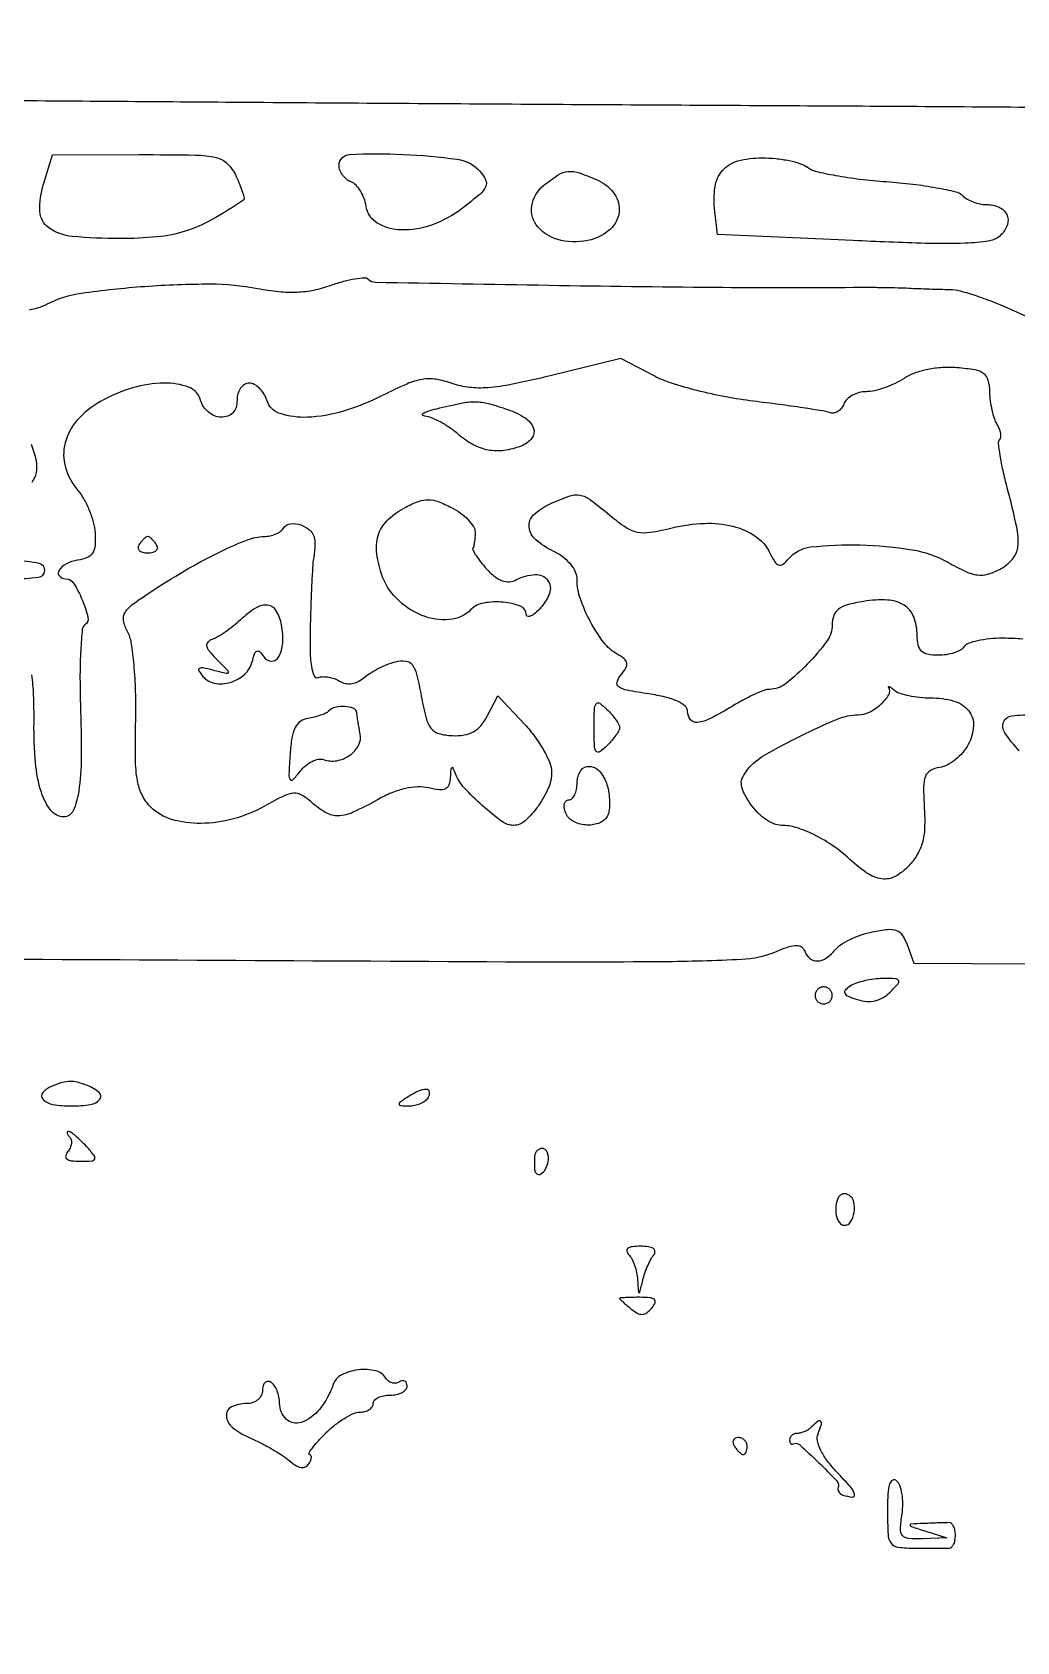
# Model space of a CAD drawing. Extents: x 0 to 5034, y 0 to 2560.
# Drawn here: x 3537.9 to 3653.7, y 2112 to 2301.3 of the extents above; entities that cross this region are included whole.
import ezdxf

# ---------------------------------------------------------------- set-up
doc = ezdxf.new("R2010")
doc.units = 0

msp = doc.modelspace()

# ---------------------------------------------------------------- linework, layer by layer
for points in [[(3315.229798, 2294.725646, 0.000021), (3228.5, 2295.347967, -0.000415)], [(3772.62371, 2291.634237, -0.000392), (3750.896247, 2291.435923, -0.000163), (3721.584725, 2291.200949, -0.00351), (3715.803622, 2291.197079, -0.005356), (3710.787518, 2291.282673, -0.002113), (3706.498182, 2291.419975, -0.130064), (3705.773129, 2291.640214, 0.136037), (3704.984391, 2291.869721, 0.000094), (3682.612884, 2292.150747, 0.001099), (3657.655844, 2292.404724, 0.000671), (3628.188404, 2292.600304, -0.000229), (3596.370986, 2292.783383, -0.000221), (3564.186594, 2292.997566, -0.000219), (3535.849384, 2293.211074, -0.000812)], [(3537.598856, 2268.642699, 0.079924), (3539.678165, 2269.313789, -0.082818), (3543.695454, 2270.584904, -0.016841), (3551.144639, 2271.388852, -0.018526), (3558.853585, 2271.672537, -0.04745), (3564.407042, 2271.142849, 0.021849), (3566.920819, 2270.772618, 0.036634), (3569.054114, 2270.710085, 0.04009), (3571.032317, 2270.956782, 0.033758), (3573.066633, 2271.523509, -0.018176), (3574.548311, 2271.986458, -0.025893), (3575.895243, 2272.280195, -0.024166), (3576.98607, 2272.405777, -0.216202), (3577.426408, 2272.240259, 0.194316), (3578.278958, 2271.878249, 0.000208), (3598.691346, 2271.525419, 0.002241), (3618.126807, 2271.284705, 0.003731), (3634.5, 2271.277507, -0.003057), (3636.214586, 2271.279066, -0.002455), (3638.059375, 2271.26041, -0.00248), (3639.764491, 2271.226331, -0.006328), (3641, 2271.179855, 0.002702), (3642.125812, 2271.129326, 0.001676), (3643.447964, 2271.081581, 0.001681), (3644.753315, 2271.043218, 0.003036), (3645.822857, 2271.021883, -0.061666), (3647.054483, 2270.852026, -0.015231), (3649.012505, 2270.266267, -0.015354), (3651.22994, 2269.452188, -0.014832), (3653.419349, 2268.494828, 0.035609), (3658.382016, 2266.566062, 0.083439)], [(3654.406719, 2229.905906, 0.020247), (3652.084017, 2230, 0.023405), (3650.52021, 2229.926758, 0.030305), (3649.101494, 2229.70625, 0.031095), (3647.98143, 2229.387861, 0.171167), (3647.5, 2229, -0.130646), (3647.093337, 2228.615492, -0.045439), (3646.346475, 2228.29375, -0.041396), (3645.42066, 2228.073842, -0.037634), (3644.440983, 2228, -0.047703), (3643.229525, 2228.115843, -0.146426), (3642.506669, 2228.493504, -0.149947), (3642.120096, 2229.199635, -0.050846), (3642, 2230.377555, 0.093897), (3641.596386, 2232.507844, 0.160404), (3640.45163, 2233.887573, 0.12917), (3638.500389, 2234.497994, 0.051834), (3635.686771, 2234.336596, 0.024587), (3633.813005, 2233.93714, 0.095479), (3632.749081, 2233.423752, 0.145612), (3632.19388, 2232.680611, 0.088342), (3632, 2231.591842, -0.158579), (3631.374534, 2229.669339, -0.035035), (3629.114884, 2226.981786, -0.034778), (3626.509425, 2224.640208, -0.166339), (3624.647172, 2223.996262, 0.090007), (3624.01026, 2223.878528, 0.015624), (3622.875195, 2223.40722, 0.016537), (3621.563483, 2222.760795, 0.014144), (3620.22583, 2221.996262, -0.01704), (3617.683621, 2220.562733, -0.091051), (3616.167452, 2220.097433, -0.253604), (3615.347204, 2220.425592, -0.175131), (3615, 2221.386456, 0.220711), (3614.707198, 2222.017459, 0.069086), (3613.803697, 2222.588869, 0.047575), (3612.374583, 2223.079814, 0.021747), (3610.436331, 2223.457277, -0.009436), (3607.869271, 2223.891909, -0.101335), (3606.897787, 2224.289621, -0.327885), (3606.698509, 2224.841422, -0.101752), (3607.139093, 2225.667597, 0.03917), (3607.731308, 2226.506994, 0.179482), (3607.83683, 2227.0838, 0.182751), (3607.540165, 2227.58351, 0.040853), (3606.70274, 2228.146479, -0.102864), (3605.138342, 2229.505367, -0.039366), (3603.570047, 2231.942001, -0.039505), (3602.380395, 2234.64781, -0.084012), (3602, 2236.895774, 0.105794), (3601.808022, 2237.792935, 0.067567), (3601.242511, 2238.701919, 0.059533), (3600.36772, 2239.53404, 0.048673), (3599.262229, 2240.203048, -0.063746), (3597.144271, 2241.573359, -0.19381), (3596.357886, 2243.060757, -0.228428), (3596.876852, 2244.501764, -0.086248), (3598.686232, 2245.75, -0.020814), (3601.040213, 2246.718171, -0.13213), (3602.317716, 2246.828104, -0.11653), (3603.553889, 2246.292423, -0.014646), (3605.855133, 2244.468444, 0.026503), (3607.719388, 2243.061462, 0.098811), (3609.068389, 2242.496616, 0.089947), (3610.597545, 2242.465814, 0.019805), (3613.181858, 2242.986658, -0.049597), (3616.963876, 2243.51719, -0.070955), (3620.329038, 2243.174733, -0.086195), (3622.958591, 2242.016015, -0.130584), (3624.605477, 2240.153685, 0.022335), (3625.247117, 2239.004013, 0.170476), (3625.721563, 2238.620833, 0.258599), (3626.214081, 2238.702558, 0.051929), (3626.873209, 2239.347226, -0.195656), (3629.46864, 2240.737074, -0.031773), (3635.299401, 2240.980271, -0.035245), (3641.395308, 2240.416016, -0.087471), (3645.610489, 2238.937942, 0.018362), (3647.713062, 2237.856552, 0.07499), (3649.085941, 2237.448938, 0.103884), (3650.279744, 2237.530375, 0.054118), (3651.669634, 2238.090786, 0.089504), (3653.209607, 2239.310658, 0.157861), (3653.848887, 2240.784755, 0.078076), (3653.711224, 2243.084907, 0.011148), (3652.594539, 2247.689742, -0.010508), (3652.100849, 2249.714234, -0.015798), (3651.76373, 2251.500029, -0.010624), (3651.565833, 2252.970892, -0.228321), (3651.706544, 2253.37321, 0.17575), (3651.838493, 2253.655351, 0.064693), (3651.820779, 2254.101268, 0.054052), (3651.671148, 2254.627754, 0.042192), (3651.402112, 2255.158386, -0.060016), (3651.091517, 2255.829085, -0.023661), (3650.823144, 2256.812215, -0.02301), (3650.630527, 2257.91343, -0.026649), (3650.551976, 2258.974917, 0.057825), (3650.36438, 2260.344752, 0.173491), (3649.842753, 2261.115145, 0.117634), (3648.803717, 2261.55182, 0.02039), (3646.673557, 2261.814923, 0.035728), (3644.962697, 2261.833212, 0.034451), (3643.245279, 2261.609363, 0.036325), (3641.686569, 2261.176127, 0.059149), (3640.45874, 2260.564923, -0.034003), (3639.392789, 2259.965787, -0.026573), (3638.164897, 2259.459696, -0.027239), (3636.966013, 2259.110601, -0.057284), (3636.003798, 2259, 0.064203), (3635.172527, 2258.892818, 0.061452), (3634.382319, 2258.577923, 0.06628), (3633.750086, 2258.112751, 0.109863), (3633.385856, 2257.563142, -0.078504), (3633.087187, 2257.045228, -0.088417), (3632.653571, 2256.669011, -0.0977), (3632.154832, 2256.490632, -0.122366), (3631.667241, 2256.537005, 0.044357), (3630.875068, 2256.739016, 0.002977), (3628.563297, 2257.100418, 0.004265), (3625.797202, 2257.491889, 0.00318), (3622.739728, 2257.87825, -0.017361), (3619.481647, 2258.384189, -0.015096), (3616.109497, 2259.134606, -0.01535), (3613.098514, 2259.99995, -0.042509), (3611.066131, 2260.848513), (3607.152807, 2262.888252), (3598.826403, 2260.867702, -0.008732), (3594.385603, 2259.871842, -0.03132), (3591.509067, 2259.464949, -0.047996), (3589.326043, 2259.504287, -0.055953), (3587.305142, 2259.968365, 0.04429), (3585.38597, 2260.456351, 0.083196), (3583.790295, 2260.447511, 0.060082), (3581.962553, 2259.898965, 0.01436), (3579.088386, 2258.544788, -0.043197), (3574.52165, 2256.706555, -0.064156), (3570.276345, 2255.985655, -0.088371), (3567.066244, 2256.425641, -0.242324), (3565.5, 2258, 0.06077), (3565.150468, 2258.764714, 0.063046), (3564.63086, 2259.4125, 0.069989), (3564.027698, 2259.851427, 0.122947), (3563.432612, 2260, 0.138398), (3562.886303, 2259.845831, 0.100111), (3562.42083, 2259.4125, 0.085796), (3562.107421, 2258.764376, 0.069923), (3562, 2258, -0.071854), (3561.876666, 2257.146201, -0.117651), (3561.514579, 2256.515482, -0.122573), (3560.919256, 2256.132643, -0.082074), (3560.116631, 2256, -0.097502), (3559.354863, 2256.149974, -0.076311), (3558.631104, 2256.584907, -0.073995), (3558.051899, 2257.232588, -0.081717), (3557.710251, 2258, 0.244275), (3556.339807, 2259.516211, 0.092728), (3553.443805, 2260.018574, 0.069651), (3549.704315, 2259.444816, 0.055234), (3545.93795, 2257.84497, 0.081944), (3543.212355, 2255.660852, 0.121116), (3541.775094, 2252.970558, 0.132492), (3541.814823, 2250.100915, 0.108523), (3543.272825, 2247.390278, -0.050519), (3543.982312, 2246.372428, -0.030964), (3544.61366, 2245.051566, -0.030843), (3545.081158, 2243.651653, -0.047274), (3545.29253, 2242.391293, -0.034051), (3545.297905, 2240.901549, -0.126224), (3545.008648, 2240.015621, -0.155924), (3544.370216, 2239.483604, -0.061038), (3543.25, 2239.181464, 0.082093), (3541.926966, 2238.764447, 0.132686), (3541.055099, 2237.979491, 0.338449), (3541.106567, 2237.32703, 0.212981), (3541.839485, 2237, -0.259501), (3542.779825, 2236.476724, -0.040041), (3543.793037, 2234.507292, -0.040267), (3544.466332, 2232.438385, -0.323461), (3544.105943, 2231.565476, 0.236363), (3543.79025, 2231.054036, 0.008041), (3543.613578, 2228.629096, 0.013592), (3543.526699, 2225.681147, 0.008884), (3543.579383, 2222.279765, -0.009219), (3543.673372, 2215.937223, -0.035509), (3543.379751, 2212.008966, -0.065564), (3542.730815, 2209.722427, -0.299317), (3541.632139, 2209, -0.231815), (3540.111346, 2209.745127, -0.088335), (3538.984514, 2211.891635, -0.055537), (3538.296299, 2215.353442, -0.023666), (3538.116753, 2220.080941, 0.011488), (3538.072429, 2223.336611, 0.028968), (3537.848817, 2225.695609, 0.038266)], [(3537.888374, 2248.365499, 0.130545), (3538.404203, 2249.481093, 0.090797), (3538.393576, 2250.876089, 0.05243), (3537.810039, 2252.807015, 0.014024)], [(3521, 2192.35739, 0.00011), (3593.630372, 2191.969764, 0.003251), (3612.065031, 2191.995313, 0.010393), (3621.336509, 2192.261231, 0.085915), (3625.434136, 2193.181274, -0.01731), (3626.928445, 2193.73975, -0.079706), (3627.837374, 2193.890137, -0.164705), (3628.406776, 2193.700441, -0.151386), (3628.767469, 2193.197592, 0.144292), (3629.363832, 2192.341333, 0.185443), (3630.270508, 2192.051785, 0.138899), (3631.350051, 2192.425949, 0.073356), (3632.389757, 2193.406487, -0.084047), (3633.039691, 2193.99385, -0.030582), (3634.129323, 2194.597672, -0.029289), (3635.425993, 2195.125106, -0.030902), (3636.752619, 2195.486518, -0.024306), (3638.542045, 2195.7672, -0.116352), (3639.560223, 2195.639594, -0.158798), (3640.245192, 2195.095466, -0.057616), (3640.813581, 2193.974902), (3641.621924, 2191.789743), (3710.060962, 2191.397604, -0.000541), (3759.368333, 2191.061722, -0.000859)], [(3535.601498, 2237, 0.029676), (3538.626021, 2237.179668, 0.357713), (3539.377924, 2237.962782, 0.38081), (3538.746151, 2238.794356, 0.030331), (3535.772793, 2239.191388, -0.015151)], [(3654, 2216.769625, -0.036212), (3652.298921, 2218.883416, -0.255127), (3652.164523, 2220.150855, -0.272297), (3653.149495, 2220.892112, -0.03993), (3655.75, 2220.979577, 0.005645)]]:
    msp.add_lwpolyline(points, format="xyb")
for points in [[(3561.901769, 2284.316249, -0.011375), (3562.330708, 2283.315075, -0.018191), (3562.645844, 2282.439963, -0.012564), (3562.85456, 2281.725305, -0.317217), (3562.787441, 2281.54443, -0.023015), (3559.004499, 2279.198521, -0.051796), (3555.906447, 2277.868308, -0.052076), (3552.611552, 2277.207227, -0.023492), (3548.203395, 2277, -0.023078), (3542.605407, 2277.258519, -0.132879), (3539.851042, 2278.284299, -0.232897), (3538.812369, 2280.220202, -0.08334), (3539.23457, 2283.41264), (3540.292353, 2286.859211), (3550.510505, 2286.875081, -0.003923), (3557.110761, 2286.833542, -0.051752), (3559.530478, 2286.547783, -0.142935), (3560.87194, 2285.806364, -0.088836)], [(3590.571587, 2284.920898, -0.074844), (3591.240074, 2283.914139, -0.223337), (3591.237881, 2283.107775, -0.10751), (3590.542539, 2282.205106, -0.012155), (3588.516626, 2280.580479, -0.074414), (3584.980221, 2278.634504, -0.093982), (3581.305415, 2278.014729, -0.130629), (3578.490692, 2278.824478, -0.226271), (3577.172436, 2280.811149, 0.051992), (3576.941592, 2281.735673, 0.050294), (3576.523253, 2282.603738, 0.054482), (3575.991251, 2283.291428, 0.10971), (3575.422436, 2283.668138, -0.078261), (3574.87867, 2283.981366, -0.065198), (3574.417841, 2284.464503, -0.066717), (3574.106236, 2285.037173, -0.091526), (3574, 2285.612671, -0.401969), (3575.236766, 2286.902483, -0.020929), (3581.531017, 2286.903313, -0.02401), (3587.90817, 2286.329539, -0.176161)], [(3604.501735, 2283.817256, -0.132952), (3606.406545, 2282.239118, -0.186504), (3606.938519, 2280.118552, -0.177876), (3605.908527, 2278.115976, -0.121664), (3603.64354, 2276.874075, -0.116931), (3600.117415, 2276.780264, -0.162341), (3597.40759, 2278.361014, -0.221124), (3596.678131, 2280.845331, -0.187267), (3598.049595, 2283.241243, -0.028101), (3599.774396, 2284.484276, -0.120388), (3600.965117, 2284.890349, -0.108715), (3602.272618, 2284.722679, -0.020855)], [(3629.093783, 2285.384054, 0.11034), (3630.056773, 2284.917661, 0.013002), (3632.402537, 2284.429363, 0.015054), (3635.261435, 2283.999847, 0.011804), (3638.382939, 2283.701115, -0.011582), (3641.480027, 2283.406111, -0.015616), (3644.263714, 2282.987227, -0.012631), (3646.530978, 2282.513808, -0.139466), (3647.332939, 2282.067061, 0.066596), (3647.868107, 2281.658191, 0.039084), (3648.597965, 2281.313449, 0.038386), (3649.396146, 2281.078376, 0.052468), (3650.140983, 2281, -0.102308), (3651.633978, 2280.691278, -0.180896), (3652.529133, 2279.830651, -0.193999), (3652.605093, 2278.643545, -0.117045), (3651.854744, 2277.426172, -0.159118), (3650.485953, 2276.731205, -0.029153), (3647.623967, 2276.455816, -0.017451), (3642.958122, 2276.443028, -0.003335), (3634.486419, 2276.772134), (3618.5, 2277.5), (3618.18835, 2280.200547, -0.063144), (3618.220674, 2283.079671, -0.147466), (3619.110342, 2285.018685, -0.148626), (3620.917701, 2286.133549, -0.064495), (3623.74681, 2286.5, -0.025473), (3625.358614, 2286.417833, -0.025977), (3626.943045, 2286.172191, -0.026852), (3628.290552, 2285.814528, -0.089659)], [(3593.850777, 2256.902175, -0.058876), (3595.887571, 2255.910632, -0.164003), (3596.868473, 2254.685215, -0.263868), (3596.672669, 2253.516993, -0.131334), (3595.418213, 2252.606989, -0.057432), (3593.398321, 2252.087633, -0.080813), (3591.541973, 2252.132836, -0.079296), (3589.769987, 2252.767404, -0.053126), (3588, 2254, 0.027879), (3586.999815, 2254.774176, 0.026434), (3585.902258, 2255.447255, 0.027414), (3584.868412, 2255.937051, 0.078579), (3584.09699, 2256.118315, -0.183505), (3583.82848, 2256.243716, -0.4771), (3583.850366, 2256.426115, -0.063925), (3584.435391, 2256.696818, -0.014135), (3585.5, 2257, -0.01114), (3588.363717, 2257.66113, -0.054134), (3590.020152, 2257.821387, -0.062818), (3591.557572, 2257.609142, -0.018195)], [(3590, 2242.47432, -0.015458), (3589.98165, 2241.880915, -0.017783), (3589.926562, 2241.317047, -0.017103), (3589.847111, 2240.846157, -0.090975), (3589.75, 2240.604988, 0.273689), (3589.742348, 2240.349654, 0.019558), (3590.124473, 2239.717122, 0.023162), (3590.675109, 2238.960116, 0.015096), (3591.375867, 2238.137166, 0.039778), (3592.317593, 2237.249745, 0.084119), (3593.191206, 2236.762961, 0.106922), (3594.033161, 2236.655042, 0.097357), (3594.875867, 2236.897051, -0.101991), (3597.06852, 2237.505014, -0.255365), (3598.527675, 2236.830786, -0.258423), (3598.737951, 2235.24862, -0.103302), (3597.5, 2233.357143, -0.030199), (3596.923025, 2232.845951, -0.079177), (3596.440625, 2232.578255, -0.200587), (3596.138735, 2232.592554, -0.289599), (3596, 2232.811994, 0.309808), (3595.339782, 2233.77525, 0.070847), (3593.310262, 2234.245348, 0.06439), (3591.011232, 2234.147709, 0.154807), (3589.514977, 2233.37212, -0.177907), (3586.977019, 2232.198106, -0.116136), (3583.752472, 2232.685777, -0.103013), (3580.7764, 2234.663963, -0.114842), (3578.977204, 2237.597377, -0.055091), (3578.41207, 2240.230452, -0.113866), (3578.673843, 2242.306958, -0.119814), (3579.802984, 2243.990996, -0.064848), (3581.856535, 2245.432815, -0.032398), (3583.366936, 2246.103433, -0.091116), (3584.501667, 2246.299793, -0.088026), (3585.654825, 2246.08282, -0.028925), (3587.237961, 2245.376945, -0.03894), (3588.294849, 2244.721536, -0.044349), (3589.188651, 2243.935123, -0.04951), (3589.807463, 2243.140495, -0.141612)], [(3571.118421, 2241.643011, -0.023112), (3571.147559, 2241.132559, -0.015041), (3571.136176, 2240.54201, -0.015133), (3571.090157, 2239.965233, -0.027692), (3571.01257, 2239.5, 0.039811), (3570.916491, 2238.823318, 0.002483), (3570.802288, 2236.804027, 0.003659), (3570.695661, 2234.393862, 0.002706), (3570.611654, 2231.726476, 0.009675), (3570.591054, 2228.662871, 0.033893), (3570.749496, 2226.696049, 0.064921), (3571.064394, 2225.591835, 0.402239), (3571.55819, 2225.383956, -0.087426), (3572.088968, 2225.487136, -0.046456), (3572.758712, 2225.436641, -0.044342), (3573.454304, 2225.254037, -0.052103), (3574.067844, 2224.95807, 0.09237), (3574.744519, 2224.696114, 0.084978), (3575.491056, 2224.684475, 0.077839), (3576.254146, 2224.928345, 0.061353), (3576.977161, 2225.409561, -0.039719), (3577.716348, 2225.948964, -0.02238), (3578.68807, 2226.48773, -0.02222), (3579.723722, 2226.946582, -0.033679), (3580.663077, 2227.242621, -0.085183), (3581.853765, 2227.323724, -0.210025), (3582.599566, 2226.900682, -0.101806), (3583.119175, 2225.790848, -0.013239), (3583.663077, 2223.219923, 0.016221), (3584.233473, 2220.600973, 0.10507), (3584.82539, 2219.394935, 0.162394), (3585.735575, 2218.79445, 0.054517), (3587.329916, 2218.549754, 0.050459), (3588.715613, 2218.629475, 0.087857), (3589.800377, 2219.005359, 0.08997), (3590.6731, 2219.723138, 0.055163), (3591.419423, 2220.830974), (3592.679013, 2223.234988), (3595.834879, 2219.867494, -0.029803), (3597.042989, 2218.413749, -0.030119), (3598.065069, 2216.831622, -0.031583), (3598.78067, 2215.350983, -0.096546), (3598.995373, 2214.261431, -0.102954), (3598.603966, 2212.361012, -0.052931), (3597.40359, 2210.235359, -0.053457), (3595.881883, 2208.523441, -0.186759), (3594.527759, 2208.001221, -0.159602), (3593.184938, 2208.442826, -0.022302), (3590.878442, 2210.303628, -0.025299), (3588.728567, 2212.405202, -0.094921), (3587.735591, 2214, 0.014094), (3587.430935, 2214.729082, 0.436543), (3587.264071, 2214.785044, 0.253565), (3587.135884, 2214.587025, 0.008848), (3587.078947, 2213.641592, -0.069327), (3586.916161, 2212.751499, -0.201616), (3586.51348, 2212.28979, -0.144941), (3585.794952, 2212.168072, -0.031469), (3584.544467, 2212.399484, 0.071716), (3583.268853, 2212.530974, 0.046614), (3581.797784, 2212.333216, 0.040996), (3580.19267, 2211.821286, 0.030277), (3578.51405, 2211.007892, -0.019184), (3575.649739, 2209.540672, -0.098212), (3573.92218, 2209.11931, -0.140553), (3572.481118, 2209.46561, -0.055169), (3570.808868, 2210.672972, 0.047034), (3569.618501, 2211.562153, 0.156497), (3568.681099, 2211.788662, 0.097059), (3567.528049, 2211.473393, 0.012226), (3565.230127, 2210.262835, -0.060667), (3561.564723, 2208.764172, -0.064723), (3557.727069, 2208.232451, -0.072541), (3554.301714, 2208.702649, -0.12671), (3551.849722, 2210.150278, -0.081165), (3550.843821, 2211.549132, -0.072661), (3550.287185, 2213.249414, -0.040279), (3550.054853, 2215.801069, -0.008081), (3550.081694, 2220.369428, 0.012647), (3550.070654, 2223.76064, 0.016086), (3549.880773, 2226.884127, 0.015754), (3549.559174, 2229.456179, 0.084072), (3549.110691, 2230.793172, -0.075813), (3548.653941, 2232.084139, -0.190563), (3548.837133, 2233.047658, -0.096073), (3549.772831, 2234.039947, -0.011999), (3552.228719, 2235.717178, -0.012722), (3556.342478, 2238.237916, -0.018776), (3560.084772, 2240.218457, -0.02001), (3563.217534, 2241.577065, -0.087502), (3565.190983, 2241.966069, 0.050418), (3565.881655, 2242.04992, 0.046998), (3566.558858, 2242.270953, 0.050324), (3567.12442, 2242.587291, 0.102021), (3567.473008, 2242.956326, -0.230115), (3568.282529, 2243.469361, -0.11508), (3569.515411, 2243.324904, -0.10539), (3570.637674, 2242.627859, -0.177263)], [(3552.5, 2241, -0.146489), (3552.602013, 2240.620597, -0.191582), (3552.461189, 2240.29375, -0.134005), (3552.074636, 2240.072951, -0.063222), (3551.5, 2240, -0.063222), (3550.925364, 2240.072951, -0.134005), (3550.538811, 2240.29375, -0.191582), (3550.397987, 2240.620597, -0.146489), (3550.5, 2241, -0.025622), (3550.764631, 2241.382847, -0.032351), (3551.048689, 2241.70625, -0.033983), (3551.313296, 2241.937141, -0.163822), (3551.5, 2242, -0.163822), (3551.686704, 2241.937141, -0.033983), (3551.951311, 2241.70625, -0.032351), (3552.235369, 2241.382847, -0.025622)], [(3562.392952, 2232.151463, -0.019004), (3561.535077, 2231.411075, -0.017402), (3560.5985, 2230.714891, -0.017713), (3559.719077, 2230.152455, -0.053005), (3559.070462, 2229.856821, 0.114809), (3558.545881, 2229.534931, 0.261106), (3558.421148, 2229.102789, 0.118633), (3558.730472, 2228.487713, 0.020672), (3559.616071, 2227.524546, -0.003642), (3560.881916, 2226.238597, -0.279081), (3560.944002, 2225.968482, -0.389947), (3560.738627, 2225.853931, -0.005115), (3559.192849, 2226.240514, 0.012397), (3557.990496, 2226.52267, 0.186837), (3557.574231, 2226.453909, 0.420374), (3557.507097, 2226.181675, 0.034667), (3557.979617, 2225.52456, 0.175731), (3559.355227, 2224.718267, 0.117929), (3561.193619, 2224.814908, 0.111668), (3562.866578, 2225.750047, 0.146765), (3563.771968, 2227.236007, -0.022868), (3564.064026, 2228.175139, -0.205524), (3564.352189, 2228.48283, -0.317367), (3564.684998, 2228.414719, -0.045329), (3565.138738, 2227.834535, 0.242988), (3566.036385, 2227.319445, 0.283105), (3566.88352, 2227.790586, 0.113427), (3567.369463, 2229.445691, 0.062223), (3567.232393, 2231.564646, 0.083077), (3566.616389, 2233.228108, 0.236702), (3565.616041, 2233.891421, 0.174149), (3564.229298, 2233.57524, 0.045285)], [(3643.577555, 2223, -0.069355), (3646.323398, 2222.617284, -0.154741), (3648.06373, 2221.467039, -0.187511), (3648.628271, 2219.698617, -0.107837), (3648.009041, 2217.516894, -0.054689), (3647.360787, 2216.570695, -0.045701), (3646.485681, 2215.722937, -0.047692), (3645.528297, 2215.091748, -0.086152), (3644.638035, 2214.800983, 0.08968), (3643.554622, 2214.43872, 0.179563), (3642.971716, 2213.765865, 0.091598), (3642.751815, 2212.528393, 0.013799), (3642.838865, 2210, -0.024387), (3642.869543, 2207.684269, -0.057198), (3642.611676, 2205.975607, -0.069157), (3642.015798, 2204.574635, -0.052606), (3641.011268, 2203.240434, -0.079816), (3639.406809, 2201.992558, -0.161312), (3637.849779, 2201.706223, -0.11831), (3636.093083, 2202.394717, -0.033613), (3633.789308, 2204.243452, 0.03776), (3631.926721, 2205.712941, 0.035333), (3629.823747, 2206.922184, 0.037384), (3627.760225, 2207.737964, 0.07558), (3626.036622, 2208, -0.101427), (3625.155194, 2208.18066, -0.04991), (3624.148675, 2208.735846, -0.046649), (3623.180143, 2209.546726, -0.050166), (3622.404763, 2210.505006, -0.024698), (3621.586071, 2211.900197, -0.101031), (3621.316203, 2212.839084, -0.134845), (3621.473793, 2213.660436, -0.05884), (3622.082637, 2214.599571, -0.089208), (3624.053155, 2216.259745, -0.016035), (3628.305216, 2218.528376, -0.015479), (3632.68792, 2220.522978, -0.099359), (3635.064709, 2221, 0.117693), (3636.372163, 2221.312079, 0.065853), (3637.728794, 2222.240461, 0.073484), (3638.654242, 2223.356193, 0.284031), (3638.647574, 2224.217009, -0.268329), (3638.644054, 2224.312307, -0.403199), (3638.71753, 2224.336403, -0.049573), (3638.973549, 2224.179894, -0.012479), (3639.35625, 2223.875, 0.096574), (3639.967112, 2223.537209, 0.027053), (3641.026805, 2223.257031, 0.026216), (3642.284539, 2223.064411, 0.024892)], [(3607, 2219.5, -0.129855), (3606.910375, 2219.160725, -0.023553), (3606.559375, 2218.605357, -0.023967), (3606.074275, 2217.978568, -0.019709), (3605.5, 2217.357143, -0.041246), (3604.658653, 2216.644229, -0.417081), (3604.25, 2216.714286, -0.145559), (3604.034832, 2217.360033, -0.008138), (3604, 2219.5, -0.008138), (3604.034832, 2221.639967, -0.145559), (3604.25, 2222.285714, -0.417081), (3604.658653, 2222.355771, -0.041246), (3605.5, 2221.642857, -0.019709), (3606.074275, 2221.021432, -0.023967), (3606.559375, 2220.394643, -0.023553), (3606.910375, 2219.839275, -0.129855)], [(3572.758298, 2221.424965, -0.08799), (3572.4158, 2221.185653, -0.024984), (3571.8112, 2220.94109, -0.024342), (3571.088833, 2220.728864, -0.023585), (3570.341631, 2220.585228, 0.119587), (3569.461218, 2220.232765, 0.121824), (3568.847409, 2219.517923, 0.076449), (3568.45525, 2218.31217, 0.023636), (3568.236362, 2216.410263, 0.004892), (3568.097196, 2213.994144, 0.143789), (3568.240825, 2213.401761, 0.502007), (3568.570216, 2213.363111, 0.023354), (3569.422986, 2214.354458, -0.052544), (3570.075228, 2215.028875, -0.058195), (3570.833038, 2215.526304, -0.066217), (3571.577424, 2215.783243, -0.136674), (3572.186625, 2215.739586, 0.129856), (3573.732231, 2215.607988, 0.109273), (3575.25569, 2216.236014, 0.118496), (3576.285726, 2217.395812, 0.171447), (3576.489684, 2218.738715, -0.003251), (3576.355187, 2219.468035, -0.003199), (3576.229442, 2220.202935, -0.003145), (3576.127417, 2220.848367, -0.012206), (3576.076511, 2221.25, 0.278787), (3575.692153, 2221.760423, 0.082416), (3574.695932, 2221.980207, 0.072993), (3573.557021, 2221.873928, 0.137513)], [(3605.575091, 2212.556835, -0.031921), (3605.76159, 2211.543929, -0.032431), (3605.816295, 2210.520905, -0.034264), (3605.744926, 2209.629809, -0.101636), (3605.535126, 2209.056835, -0.171732), (3604.512056, 2208.234455, -0.107204), (3602.969804, 2208.043269, -0.107458), (3601.489836, 2208.508141, -0.173187), (3600.638374, 2209.5, -0.055937), (3600.488865, 2210.074366, -0.100118), (3600.516384, 2210.559375, -0.147206), (3600.710807, 2210.877514, -0.184534), (3601.031385, 2211, 0.196096), (3601.401391, 2211.150917, 0.086521), (3601.715469, 2211.5875, 0.06642), (3601.92871, 2212.234506, 0.046464), (3602, 2213, -0.148621), (3602.441509, 2214.45254, -0.283218), (3603.511788, 2214.941645, -0.200716), (3604.769479, 2214.222378, -0.102665)], [(3630, 2188, 0.099038), (3630.076342, 2187.618362, 0.097945), (3630.29375, 2187.29375, 0.097945), (3630.618362, 2187.076342, 0.099038), (3631, 2187, 0.099038), (3631.381638, 2187.076342, 0.097945), (3631.70625, 2187.29375, 0.097945), (3631.923658, 2187.618362, 0.099038), (3632, 2188, 0.099038), (3631.923658, 2188.381638, 0.097945), (3631.70625, 2188.70625, 0.097945), (3631.381638, 2188.923658, 0.099038), (3631, 2189, 0.099038), (3630.618362, 2188.923658, 0.097945), (3630.29375, 2188.70625, 0.097945), (3630.076342, 2188.381638, 0.099038)], [(3634.117872, 2189.094011, 0.058826), (3633.53999, 2188.624694, 0.328174), (3633.488691, 2188.252551, 0.173091), (3633.874102, 2187.907088, 0.020172), (3634.979379, 2187.506545, 0.057975), (3636.0607, 2187.29689, 0.075956), (3637.06281, 2187.373126, 0.077242), (3637.983689, 2187.742782, 0.062455), (3638.825793, 2188.397221, 0.014358), (3639.751297, 2189.377461, 0.316249), (3639.794194, 2189.747612, 0.264723), (3639.451227, 2189.960731, 0.011162), (3637.964286, 2189.984687, 0.030413), (3636.919432, 2189.914554, 0.024935), (3635.817884, 2189.716734, 0.02563), (3634.821206, 2189.431432, 0.0587)], [(3540.25, 2177.337719, 0.111887), (3539.152105, 2176.576289, 0.395896), (3539.161758, 2175.794938, 0.161407), (3540.33295, 2175.178544, 0.041125), (3542.5, 2175, 0.037749), (3544.769778, 2175.171609, 0.188217), (3545.856052, 2175.797912, 0.408433), (3545.776173, 2176.595632, 0.082455), (3544.418213, 2177.393011, 0.025598), (3543.225795, 2177.781854, 0.069437), (3542.345606, 2177.892801, 0.068393), (3541.460997, 2177.759252, 0.024284)], [(3582, 2176, 0.010223), (3581.157251, 2175.430616, 0.295079), (3581.064256, 2175.199331, 0.343021), (3581.238528, 2175.046994, 0.012098), (3582.190983, 2175.015313, 0.053738), (3582.883651, 2175.083635, 0.049393), (3583.566787, 2175.298248, 0.052761), (3584.140373, 2175.617978, 0.101161), (3584.5, 2176, 0.175918), (3584.633474, 2176.640978, 0.372932), (3584.277708, 2176.949198, 0.110887), (3583.319161, 2176.733972, 0.03301)], [(3542.324657, 2171.342009, -0.144107), (3542.506898, 2171.00775, -0.088695), (3542.523141, 2170.556526, -0.075427), (3542.373741, 2170.058627, -0.062743), (3542.076361, 2169.592009, 0.119614), (3541.844901, 2169.118456, 0.292336), (3541.973073, 2168.769811, 0.135019), (3542.503806, 2168.557049, 0.02822), (3543.513778, 2168.5, 0.013444), (3544.926087, 2168.537982, 0.284126), (3545.256616, 2168.767736, 0.280154), (3545.201455, 2169.169015, 0.013165), (3544.273753, 2170.25, 0.014904), (3543.62985, 2170.920226, 0.019954), (3543.004939, 2171.485938, 0.017516), (3542.461479, 2171.908405, 0.157728), (3542.178346, 2172, 0.213068), (3542.045326, 2171.94062, 0.242037), (3542.010257, 2171.806715, 0.104785), (3542.106673, 2171.595153, 0.037262)], [(3597, 2169), (3597, 2168.146875), (3597, 2167.5, 0.241463), (3597.242332, 2167.027459, 0.301015), (3597.724355, 2167.008985, 0.127588), (3598.299205, 2167.601195, 0.093015), (3598.598844, 2168.472506, 0.057239), (3598.617186, 2169.056917, 0.085168), (3598.489419, 2169.551299, 0.112739), (3598.240939, 2169.879956, 0.176526), (3597.911516, 2170, 0.108912), (3597.563763, 2169.923342, 0.099759), (3597.267758, 2169.70625, 0.095344), (3597.069259, 2169.381784, 0.089971)], [(3632.754232, 2164.266312, 0.084697), (3632.436116, 2163.221291, 0.082939), (3632.479003, 2162.121909, 0.104464), (3632.84371, 2161.288862, 0.234312), (3633.437328, 2160.972506, 0.26629), (3634.162879, 2161.360605, 0.1021), (3634.575922, 2162.472687, 0.093314), (3634.533019, 2163.735512, 0.201974), (3633.980032, 2164.512341, 0.086456), (3633.629461, 2164.652808, 0.102024), (3633.272696, 2164.654687, 0.11056), (3632.965717, 2164.518222, 0.11748)], [(3608.05, 2157.55, -0.076817), (3608.422977, 2157.040666, -0.034342), (3608.755013, 2156.276875, -0.032967), (3609.001615, 2155.40456, -0.038287), (3609.116001, 2154.55, 0.001412), (3609.201002, 2153.11948, 0.37256), (3609.28181, 2153.037046, 0.366809), (3609.376525, 2153.104813, 0.001399), (3609.72361, 2154.5, -0.022877), (3609.971045, 2155.339047, -0.019027), (3610.307968, 2156.20625, -0.019445), (3610.678147, 2156.977492, -0.048243), (3611.022572, 2157.5, 0.179832), (3611.157634, 2157.903039, 0.246717), (3610.972244, 2158.229635, 0.110461), (3610.400541, 2158.438783, 0.032681), (3609.464963, 2158.5, 0.028132), (3608.506218, 2158.446014, 0.120268), (3607.972359, 2158.25, 0.300451), (3607.843188, 2157.940856, 0.150481)], [(3607, 2152.372445, 0.20588), (3607.034313, 2152.292645, 0.003283), (3607.401651, 2151.949018, 0.00803), (3607.843248, 2151.554274, 0.005163), (3608.367321, 2151.110114, 0.049672), (3609.080105, 2150.629283, 0.137601), (3609.664931, 2150.498065, 0.147381), (3610.207237, 2150.693215, 0.06007), (3610.782284, 2151.237669, 0.068239), (3611.161382, 2151.847124, 0.321843), (3611.083207, 2152.227775, 0.165884), (3610.584465, 2152.44854, 0.02199), (3609.414963, 2152.5, 0.004951), (3608.488968, 2152.490831, 0.008242), (3607.709395, 2152.462531, 0.002707), (3607.048402, 2152.424028, 0.395706)], [(3573.316616, 2142.25, -0.081478), (3571.724989, 2139.359924, -0.143311), (3569.522981, 2137.787496, -0.284045), (3567.792731, 2138.17092, -0.202504), (3567, 2140.047972, 0.049465), (3566.925881, 2140.79535, 0.04742), (3566.70625, 2141.524778, 0.051141), (3566.383377, 2142.130938, 0.106804), (3566, 2142.5, 0.139169), (3565.620352, 2142.607943, 0.191142), (3565.29375, 2142.478525, 0.138808), (3565.073267, 2142.110654, 0.066118), (3565, 2141.559017, -0.119703), (3564.854971, 2140.961913, -0.101675), (3564.446442, 2140.455891, -0.092471), (3563.83314, 2140.117228, -0.080199), (3563.106989, 2140, 0.112004), (3561.358629, 2139.603379, 0.30601), (3560.748198, 2138.563257, 0.207966), (3561.438277, 2137.215742, 0.071064), (3563.356901, 2136.051191, -0.016466), (3564.681262, 2135.433246, -0.013299), (3566.061614, 2134.686135, -0.013512), (3567.299447, 2133.927698, -0.033389), (3568.150723, 2133.289256, 0.037474), (3568.923211, 2132.719693, 0.102386), (3569.556039, 2132.484123, 0.158472), (3570.062171, 2132.566858, 0.136045), (3570.45974, 2132.934857, 0.039833), (3570.669418, 2133.343629, 0.086172), (3570.747096, 2133.687114, 0.162374), (3570.685452, 2133.908602, 0.249334), (3570.513562, 2134, -0.580782), (3570.428291, 2134.149464, -0.028722), (3570.821029, 2134.734375, -0.022797), (3571.491934, 2135.540142, -0.011373), (3572.409091, 2136.5, -0.028052), (3573.479735, 2137.456807, -0.029931), (3574.628693, 2138.265625, -0.03135), (3575.692819, 2138.834386, -0.107455), (3576.454545, 2139, 0.062856), (3577.045452, 2139.074578, 0.080979), (3577.546023, 2139.29375, 0.098208), (3577.881, 2139.618628, 0.152392), (3578, 2140, -0.191087), (3578.151477, 2140.381882, -0.088204), (3578.5875, 2140.70625, -0.068025), (3579.234582, 2140.926307, -0.048028), (3580, 2141, 0.050979), (3580.765275, 2141.07823, 0.070927), (3581.4125, 2141.311086, 0.09101), (3581.847664, 2141.654781, 0.182172), (3582, 2142.059017, 0.098926), (3581.928183, 2142.418448, 0.176081), (3581.726548, 2142.637945, 0.169366), (3581.42443, 2142.681645, 0.090666), (3581.069098, 2142.542705, -0.108373), (3580.665803, 2142.401101, -0.099685), (3580.22714, 2142.434921, -0.095498), (3579.820631, 2142.639411, -0.090427), (3579.510081, 2142.983688, 0.199908), (3578.295767, 2143.855386, 0.086692), (3576.2728, 2143.966842, 0.086206), (3574.321735, 2143.384836, 0.194424)], [(3629.583333, 2137.25, -0.052335), (3629.228895, 2136.962896, -0.038368), (3628.784375, 2136.720313, -0.03908), (3628.322312, 2136.554398, -0.066753), (3627.916667, 2136.5, 0.080377), (3627.566533, 2136.443348, 0.091482), (3627.269271, 2136.279687, 0.100741), (3627.070525, 2136.036048, 0.121457), (3627, 2135.75, 0.056144), (3627.030341, 2135.480642, 0.118971), (3627.123209, 2135.29375, 0.18591), (3627.260548, 2135.217796, 0.170384), (3627.419436, 2135.25, -0.327317), (3628.139186, 2135.181308, -0.010715), (3630.383749, 2133.093502, -0.011248), (3632.530531, 2130.913154, -0.275923), (3632.705752, 2130.117255, 0.120746), (3632.684971, 2129.862601, 0.100721), (3632.780752, 2129.607881, 0.091712), (3632.979081, 2129.392128, 0.080873), (3633.25, 2129.25, 0.056941), (3634.366895, 2129.014286, 0.519681), (3634.638248, 2129.332235, 0.118627), (3634.201689, 2130.154271, 0.00991), (3632.557194, 2131.940302, -0.029705), (3631.444544, 2133.249047, -0.046827), (3630.672485, 2134.503761, -0.058034), (3630.280093, 2135.605708, -0.149233), (3630.338718, 2136.440302, 0.016064), (3630.725516, 2137.553978, 0.269468), (3630.641981, 2137.920175, 0.397766), (3630.338523, 2137.939297, 0.022797)], [(3620.5, 2135, 0.029505), (3620.768994, 2134.617226, 0.035638), (3621.066025, 2134.29375, 0.038439), (3621.34829, 2134.065539, 0.151918), (3621.559017, 2134, 0.210953), (3621.727648, 2134.07446, 0.081139), (3621.870461, 2134.29375, 0.061769), (3621.967655, 2134.617151, 0.042167), (3622, 2135, 0.105053), (3621.918938, 2135.381556, 0.099167), (3621.688914, 2135.70625, 0.09642), (3621.345238, 2135.923877, 0.093332), (3620.940983, 2136, 0.108972), (3620.586039, 2135.921712, 0.182303), (3620.3746, 2135.70625, 0.161196), (3620.343488, 2135.3821, 0.082592)], [(3638.5, 2127.414963, 0.01257), (3638.570546, 2124.609314, 0.14712), (3638.934033, 2123.589613, 0.208077), (3639.750416, 2123.115734, 0.028915), (3641.75, 2123), (3644.265625, 2123), (3645.75, 2123, 0.191087), (3646.036412, 2123.113607, 0.088204), (3646.279687, 2123.440625, 0.068025), (3646.44473, 2123.925936, 0.048028), (3646.5, 2124.5, 0.048028), (3646.44473, 2125.074064, 0.068025), (3646.279687, 2125.559375, 0.088204), (3646.036412, 2125.886393, 0.191087), (3645.75, 2126, 0.006952), (3645.325293, 2125.994095, 0.001352), (3644.559375, 2125.970719, 0.001437), (3643.666412, 2125.93848, 0.001328), (3642.75, 2125.90032, 0.003158), (3641.253669, 2125.824556, 0.47836), (3641.166136, 2125.702338, 0.25058), (3641.314061, 2125.547293, 0.001977), (3643, 2125), (3645.5, 2124.19936), (3642.636501, 2124.09968, -0.026975), (3640.970237, 2124.131576, -0.204137), (3640.286223, 2124.484053, -0.188984), (3640.036994, 2125.239478, -0.022714), (3640.216094, 2127.018981, 0.036145), (3640.305991, 2128.240369, 0.040618), (3640.211897, 2129.414331, 0.044618), (3639.964498, 2130.381818, 0.135456), (3639.579593, 2130.933944, 0.305086), (3639.115592, 2130.98073, 0.197868), (3638.760397, 2130.54893, 0.060642), (3638.554926, 2129.397169, 0.013852)]]:
    msp.add_lwpolyline(points, format="xyb", close=True)

doc.saveas('drawing.dxf')
